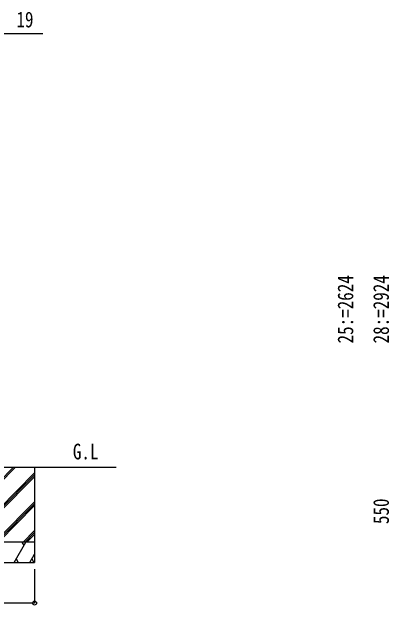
# Model space of a CAD drawing. Units: millimetres, scale not verified. Extents: x -14718 to 14718, y -10395 to 10395.
# Drawn here: x -4989 to -2210, y -5852 to -1482 of the extents above; entities that cross this region are included whole.
import ezdxf
from ezdxf.enums import TextEntityAlignment as Align

# ---------------------------------------------------------------- set-up
doc = ezdxf.new("R2010")
doc.units = ezdxf.units.MM
doc.header["$LTSCALE"] = 50
for name, color, linetype in [('0-2_USER1', 3, 'Continuous'), ('0-5_YKK_A1', 4, 'Continuous'), ('0-6_YKK_D', 6, 'Continuous')]:
    doc.layers.add(name, color=color, linetype=linetype)
doc.styles.add('ＭＳ ゴシック', font='')
doc.styles.get('ＭＳ ゴシック').set_extended_font_data('MS Gothic')

msp = doc.modelspace()

# ---------------------------------------------------------------- linework, layer by layer
at = {"layer": '0-5_YKK_A1'}
for p, q in [((-4219.91, -4837.5), (-5085.43, -4837.5)), ((-5085.43, -4958.13), (-4964.8, -4837.5)), ((-5085.43, -4943.99), (-4978.94, -4837.5)), ((-4822.43, -4837.5), (-4822.43, -5537.5)), ((-5085.43, -5141.98), (-4822.43, -4878.98)), ((-5085.43, -5156.12), (-4822.43, -4893.12)), ((-5085.43, -5170.26), (-4822.43, -4907.26)), ((-5085.43, -5354.11), (-4822.43, -5091.11)), ((-5085.43, -5368.25), (-4822.43, -5105.25)), ((-5085.43, -5382.39), (-4822.43, -5119.39)), ((-4906.69, -5387.5), (-4822.43, -5303.24)), ((-4892.55, -5387.5), (-4822.43, -5317.38)), ((-4878.4, -5387.5), (-4822.43, -5331.53)), ((-4822.43, -5387.5), (-5502.43, -5387.5)), ((-4973.53, -5537.5), (-4886.93, -5387.5)), ((-4916.93, -5387.5), (-4901.93, -5413.48)), ((-4858.06, -5537.5), (-4822.43, -5475.78)), ((-5502.43, -5537.5), (-4822.43, -5537.5)), ((-4958.53, -5511.52), (-4943.54, -5537.5)), ((-4843.06, -5511.52), (-4828.07, -5537.5))]:
    msp.add_line(p, q, dxfattribs=at)
at = {"layer": '0-6_YKK_D'}
for p, q in [((-5084.93, -1640.84), (-4761.13, -1640.84)), ((-4822.43, -5587.5), (-4822.43, -5838.5)), ((-4822.43, -5837.5), (-5502.43, -5837.5))]:
    msp.add_line(p, q, dxfattribs=at)
msp.add_circle((-4822.43, -5837.5), 14.88, dxfattribs=at)

# ---------------------------------------------------------------- texts
at = {"layer": '0-2_USER1', "style": 'ＭＳ ゴシック', "width": 0.8}
msp.add_text('G.L', height=115.5, dxfattribs=at).set_placement((-4540.18, -4813.23), align=Align.BOTTOM_LEFT)
at = {"layer": '0-6_YKK_D', "style": 'ＭＳ ゴシック', "width": 0.8}
msp.add_text('19', height=115.5, dxfattribs=at).set_placement((-4955.93, -1630.84), align=Align.BOTTOM_LEFT)
for s, p in [('25:=2624', (-2439.93, -3924.57)), ('28:=2924', (-2177.43, -3924.57)), ('550', (-2177.43, -5255.3))]:
    msp.add_text(s, height=115.5, rotation=90, dxfattribs=at).set_placement(p, align=Align.BOTTOM_LEFT)

doc.saveas('drawing.dxf')
